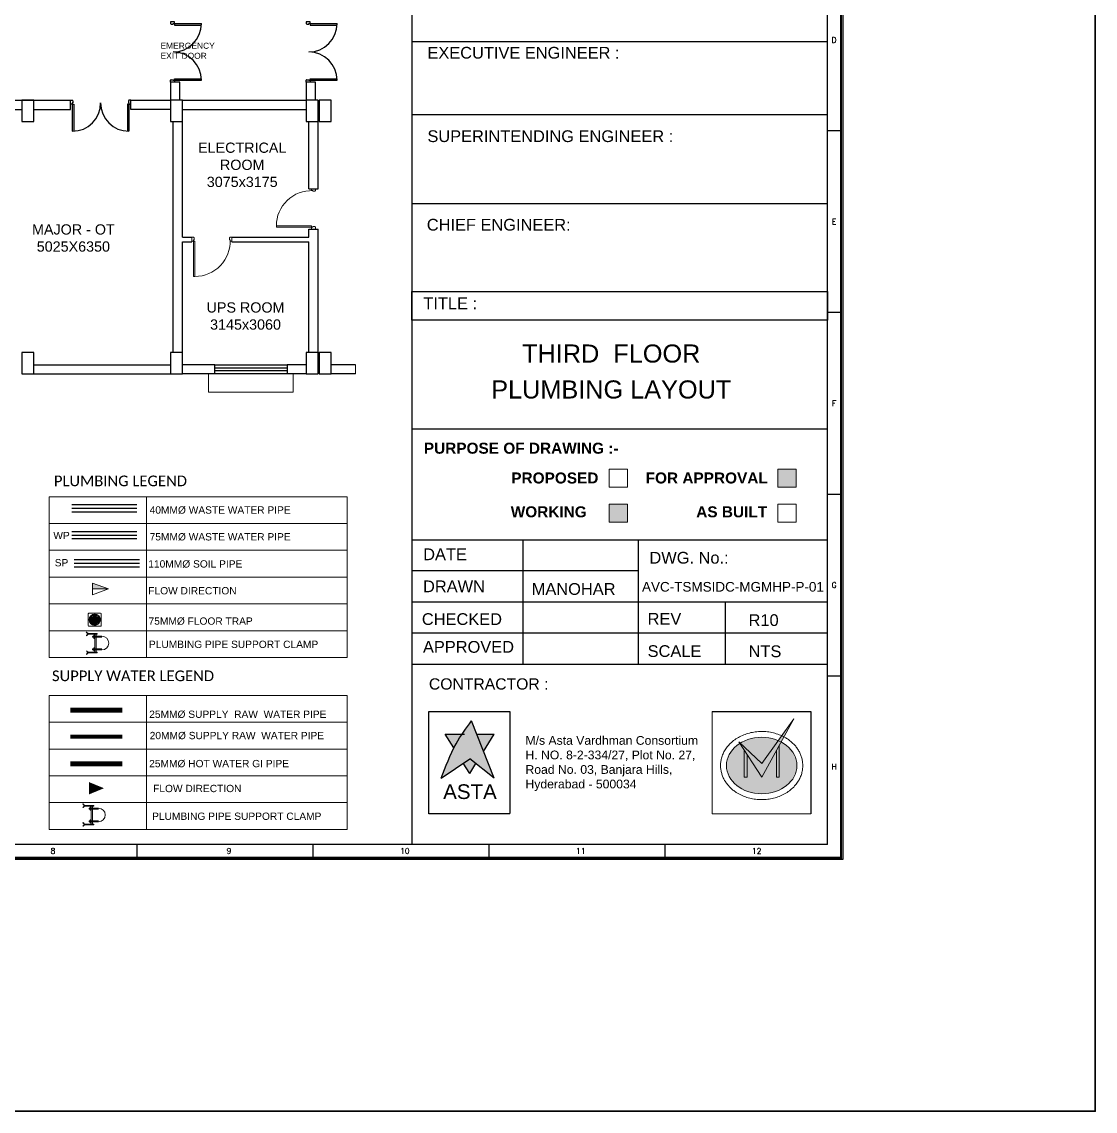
# Model space of a CAD drawing. Header units: millimetres. Extents: x 1448174 to 1599581, y -224422 to -106989.
# Drawn here: x 1572872 to 1599581, y -224422 to -197323 of the extents above; entities that cross this region are included whole.
import ezdxf
from ezdxf.enums import TextEntityAlignment as Align

# ---------------------------------------------------------------- set-up
doc = ezdxf.new("R2010")
doc.units = ezdxf.units.MM
doc.header["$LTSCALE"] = 600
doc.header["$MEASUREMENT"] = 0
doc.linetypes.add('AI9-LType1', pattern=[1.875, 1.25, -0.625])
for name, color, linetype, lineweight in [('0.0', 8, 'Continuous', 0), ('22-FTfix', 8, 'Continuous', 9), ('D.F', 251, 'Continuous', 5), ('DOOR', 144, 'Continuous', 13), ('formate text', 8, 'Continuous', 0), ('P-SP', 1, 'Continuous', 0), ('P-Text', 8, 'Continuous', 0), ('P-Wall', 1, 'Continuous', 35), ('PHE-SANITARY', 1, 'Continuous', 0), ('PHE-SP', 1, 'Continuous', 0), ('PL-CLAMP', 211, 'Continuous', 13), ('PL-SOFT  WATER SUPPLY PIPE', 162, 'Continuous', 9), ('PL-WATER PIPING', 1, 'Continuous', 9)]:
    doc.layers.add(name, color=color, linetype=linetype, lineweight=lineweight)
doc.layers.add('AREA', color=193, linetype='Continuous', plot=False)
for name, color, linetype in [('col', 5, 'Continuous'), ('phe-text', 1, 'Continuous'), ('PL- WASTE PIPE', 6, 'Continuous'), ('PL-SOIL PIPE', 1, 'Continuous'), ('TEXT', 253, 'Continuous'), ('TITLE', 7, 'Continuous'), ('wall', 1, 'Continuous'), ('walls', 250, 'Continuous'), ('Window', 4, 'Continuous')]:
    doc.layers.add(name, color=color, linetype=linetype)
doc.styles.add('ARIAL', font='arial.ttf')
doc.styles.add('FORMATE', font='arialbd.ttf')
doc.styles.add('ROMANS', font='romans.shx')
doc.styles.add('SIC_CALIBRI', font='calibri.ttf')
doc.styles.add('style3', font='arialbd.ttf')
doc.styles.add('vni1', font='arial.ttf', dxfattribs={"height": 6})

# ---------------------------------------------------------------- blocks, each defined once
blk = doc.blocks.new('A$C66962185')
at = {"layer": 'TITLE'}
for q in [(360.7, -140930.66), (2.14, -141176.03)]:
    blk.add_line((360.7, -141176.03), q, dxfattribs=at)
at = {"layer": 'TITLE', "color": 7}
for p, q in [((363, -141053.35), (360.7, -141053.35)), ((363, -141084.59), (360.7, -141084.59)), ((363, -141115.84), (360.7, -141115.84)), ((363, -141147.08), (360.7, -141147.08))]:
    blk.add_line(p, q, dxfattribs=at)
at = {"layer": 'TITLE', "color": 0}
for p, q in [((241.95, -141178.33), (241.95, -141176.03)), ((272.21, -141178.33), (272.21, -141176.03)), ((302.47, -141178.33), (302.47, -141176.03)), ((332.74, -141178.33), (332.74, -141176.03))]:
    blk.add_line(p, q, dxfattribs=at)
at = {"layer": 'TITLE', "color": 7, "const_width": 0.355}
blk.add_lwpolyline([(363, -140928.36), (363, -141178.33), (0, -141178.33), (0, -140928.36)], close=True, dxfattribs=at)
at = {"layer": 'TITLE', "color": 7, "style": 'ROMANS'}
for s, p in [('D', (361.83, -141037.7)), ('E', (361.83, -141068.94)), ('F', (361.83, -141100.19)), ('G', (361.83, -141131.44)), ('H', (361.83, -141162.68))]:
    blk.add_text(s, height=0.952, dxfattribs=at).set_placement(p, align=Align.MIDDLE)
at = {"layer": 'TITLE', "color": 0, "style": 'ROMANS'}
for s, p in [('8', (227.46, -141177.15)), ('9', (257.73, -141177.15)), ('10', (287.99, -141177.15)), ('11', (318.25, -141177.15)), ('12', (348.51, -141177.15))]:
    blk.add_text(s, height=0.952, dxfattribs=at).set_placement(p, align=Align.MIDDLE)
blk = doc.blocks.new('A$C19B8274B')
at = {"layer": 'DOOR'}
blk.add_line((-45, 925), (-80, 925), dxfattribs=at)
at = {"layer": 'DOOR', "color": 8}
for p, q in [((-80, 50), (-80, 925)), ((-45, 50), (-45, 925)), ((-45, 50), (-80, 50)), ((-955, -50), (-955, -47.5)), ((-940, -35), (-942.5, -35)), ((-60, -35), (-57.5, -35)), ((-45, -50), (-45, -47.5))]:
    blk.add_line(p, q, dxfattribs=at)
for points in [[(-940, 15), (-955, 15), (-955, 50), (-1000, 50), (-1000, -50), (-955, -50)], [(-940, -35), (-940, 15)], [(-60, 15), (-45, 15), (-45, 50), (0, 50), (0, -50), (-45, -50)], [(-60, -35), (-60, 15)]]:
    blk.add_lwpolyline(points, dxfattribs=at)
for centre, radius, start, end in [((-80, 50), 875, 90, 182.29244), ((-955, -35), 12.5, 270, 0), ((-45, -35), 12.5, 180, 270)]:
    blk.add_arc(centre, radius, start, end, dxfattribs=at)
blk = doc.blocks.new('W1800')
at = {"layer": 'wall', "color": 7}
for p, q in [((0, -58), (0, 173)), ((1800, 173), (1800, -58))]:
    blk.add_line(p, q, dxfattribs=at)
at = {"layer": 'Window'}
for p, q in [((0, 173), (1800, 173)), ((0, 98), (1800, 98)), ((1800, 18), (0, 18)), ((1800, -58), (0, -58))]:
    blk.add_line(p, q, dxfattribs=at)
blk = doc.blocks.new('clamp')
at = {"layer": 'PL-CLAMP'}
for p, q in [((105.4, 198.4), (168.6, 198.4)), ((105.4, 191.1), (168.6, 191.1)), ((156.2, 205.8), (161.2, 205.8)), ((156.2, 183.7), (161.2, 183.7)), ((163.2, 185.7), (163.2, 203.8)), ((170.6, 196.4), (170.6, 193.1)), ((105.4, 109.4), (168.6, 109.4)), ((105.4, 102), (168.6, 102)), ((156.2, 116.8), (161.2, 116.8)), ((156.2, 94.7), (161.2, 94.7)), ((163.2, 96.7), (163.2, 114.8)), ((170.6, 107.4), (170.6, 104))]:
    blk.add_line(p, q, dxfattribs=at)
for points in [[(138.4, 216.5, -0.414214), (139.4, 217.5), (203.1, 217.5), (214, 228.4), (215.4, 227), (203.9, 215.5), (215.3, 204), (213.9, 202.6), (203, 213.5), (139.4, 213.5, -0.414214), (138.4, 214.5), (138.4, 216.5)], [(138.4, 84.3, -0.414214), (139.4, 85.3), (203.1, 85.3), (214, 96.3), (215.4, 94.9), (203.9, 83.3), (215.3, 71.9), (213.9, 70.5), (203, 81.3), (139.4, 81.3, -0.414214), (138.4, 82.3), (138.4, 84.3)]]:
    blk.add_lwpolyline(points, format="xyb", dxfattribs=at)
for points in [[(146.2, 81.3), (146.2, 217.5)], [(156.2, 81.3), (156.2, 217.5)]]:
    blk.add_lwpolyline(points, dxfattribs=at)
for centre, radius, start, end in [((105.4, 150.2), 48.2, 90, 270), ((161.2, 203.8), 2, 0, 90), ((161.2, 185.7), 2, 270, 0), ((168.6, 196.4), 2, 0, 90), ((168.6, 193.1), 2, 270, 0), ((161.2, 114.8), 2, 0, 90), ((161.2, 96.7), 2, 270, 0), ((168.6, 107.4), 2, 0, 90), ((168.6, 104), 2, 270, 0)]:
    blk.add_arc(centre, radius, start, end, dxfattribs=at)
blk = doc.blocks.new('A$C525867A1')
at = {"layer": '22-FTfix', "color": 1, "lineweight": 0}
for p, q in [((-76.6, 3.5), (-40.1, 40.1)), ((42, 42.1), (-42, -42.1)), ((-3.7, 76.6), (-40.1, 40.1)), ((76.4, 3.7), (3.3, 76.6)), ((-3.5, -76.4), (-76.6, -3.4)), ((3.4, -76.4), (39.9, -39.8)), ((76.4, -3.3), (39.9, -39.8))]:
    blk.add_line(p, q, dxfattribs=at)
at = {"layer": '22-FTfix', "color": 1, "linetype": 'AI9-LType1', "lineweight": 0}
blk.add_line((42, -41.9), (-42.2, 42.1), dxfattribs=at)
at = {"layer": '22-FTfix', "color": 3, "lineweight": 0}
for p, q in [((-18.4, 18.3), (-39.5, -2.8)), ((-10.4, 10.4), (-35.8, -15.1)), ((-14.5, 14.5), (-35.7, -6.6)), ((-23.3, 23.2), (-32.4, 14)), ((-6.5, 6.5), (-31.9, -18.9)), ((-23.3, 23.2), (-14.1, 32.4)), ((-18.4, 18.3), (2.7, 39.5)), ((-14.5, 14.5), (6.6, 35.7)), ((-10.4, 10.4), (15, 35.8)), ((-6.5, 6.5), (18.9, 32)), ((-1.9, 1.2), (-1.5, 1.5)), ((-1.4, 0.7), (-1.9, 1.2)), ((-1.2, 1.9), (-1.5, 1.5)), ((-0.7, 1.4), (-1.2, 1.9)), ((1.2, 1.9), (0.7, 1.4)), ((1.9, 1.2), (1.2, 1.9)), ((1.9, 1.2), (1.4, 0.7)), ((5.2, 9.3), (24.6, 28.7)), ((6.5, -6.5), (31.9, 18.9)), ((9.2, 5.2), (28.6, 24.6)), ((10.4, -10.4), (35.8, 15.1)), ((14.5, -14.5), (35.7, 6.6)), ((18.4, -18.3), (39.5, 2.8)), ((-9.2, -5.2), (-28.6, -24.6)), ((-5.2, -9.3), (-24.6, -28.7)), ((6.5, -6.5), (-18.9, -32)), ((10.4, -10.4), (-15, -35.8)), ((14.5, -14.5), (-6.6, -35.7)), ((18.4, -18.3), (-2.7, -39.5)), ((-1.9, -1.2), (-1.4, -0.7)), ((-1.2, -1.9), (-1.9, -1.2)), ((-1.2, -1.9), (-0.7, -1.4)), ((1.2, -1.9), (0.7, -1.4)), ((1.2, -1.9), (1.5, -1.5)), ((1.9, -1.2), (1.4, -0.7)), ((1.9, -1.2), (1.5, -1.5)), ((23.3, -23.2), (14.1, -32.4)), ((23.3, -23.2), (32.4, -14))]:
    blk.add_line(p, q, dxfattribs=at)
at = {"layer": '22-FTfix', "color": 1, "lineweight": 0}
blk.add_circle((-0.1, 0.1), 49.4, dxfattribs=at)
at = {"layer": '22-FTfix', "color": 3, "lineweight": 0}
for centre, radius in [((0, 0), 45.2), ((-0.1, -0.1), 44.9), ((0, 0), 4.18), ((0, 0), 3.93)]:
    blk.add_circle(centre, radius, dxfattribs=at)
at = {"layer": '22-FTfix', "color": 1, "lineweight": 0}
for points in [[(-76.6, 3.5), (-78.5, 1.6), (-78.5, -1.5), (-76.6, -3.4)], [(3.3, 76.6), (1.4, 78.5), (-1.8, 78.5), (-3.7, 76.6)], [(76.4, -3.3), (78.3, -1.4), (78.3, 1.8), (76.4, 3.7)], [(-3.5, -76.4), (-1.6, -78.3), (1.5, -78.3), (3.4, -76.4)]]:
    blk.add_open_spline(points, degree=3, dxfattribs=at)
for points in [[(-35.3, 35.2), (-54.6, 15.8), (-54.6, -15.7), (-35.2, -35), (-15.8, -54.4), (15.7, -54.4), (35, -35)], [(-35.3, 35.2), (-15.9, 54.6), (15.5, 54.6), (35, 35.3), (54.4, 15.9), (54.4, -15.6), (35, -35)]]:
    blk.add_open_spline(points, degree=3, knots=[0, 0, 0, 0, 1, 1, 1, 2, 2, 2, 2], dxfattribs=at)
at = {"layer": '22-FTfix', "color": 3, "lineweight": 0}
for points in [[(-36.8, 17.1), (-37.4, 15.7), (-36.8, 14.1), (-35.5, 13.5), (-34.4, 13), (-33.2, 13.2), (-32.4, 14)], [(-14.1, 32.4), (-13, 33.4), (-13, 35.2), (-14.1, 36.2), (-14.9, 37), (-16.1, 37.2), (-17.2, 36.7)], [(6.6, 35.7), (7.6, 36.7), (7.6, 38.5), (6.6, 39.5), (5.5, 40.6), (3.8, 40.6), (2.7, 39.5)], [(5.2, 9.3), (4.1, 8.1), (4.1, 6.3), (5.2, 5.2), (6.3, 4.1), (8.1, 4.1), (9.2, 5.2)], [(18.9, 32), (19.9, 33), (19.9, 34.8), (18.9, 35.8), (17.8, 36.9), (16.1, 36.9), (15, 35.8)], [(28.6, 24.6), (29.7, 25.7), (29.7, 27.6), (28.6, 28.7), (27.5, 29.8), (25.7, 29.8), (24.6, 28.7)], [(35.8, 15.1), (36.8, 16.2), (36.8, 17.9), (35.8, 18.9), (34.7, 20), (33, 20), (31.9, 18.9)], [(39.5, 2.8), (40.6, 3.9), (40.5, 5.6), (39.5, 6.6), (38.4, 7.7), (36.7, 7.7), (35.7, 6.6)], [(-39.5, -2.8), (-40.6, -3.9), (-40.5, -5.6), (-39.5, -6.6), (-38.4, -7.7), (-36.7, -7.7), (-35.7, -6.6)], [(-35.8, -15.1), (-36.8, -16.2), (-36.8, -17.9), (-35.8, -18.9), (-34.7, -20), (-33, -20), (-31.9, -18.9)], [(-28.6, -24.6), (-29.7, -25.7), (-29.7, -27.6), (-28.6, -28.7), (-27.5, -29.8), (-25.7, -29.8), (-24.6, -28.7)], [(-18.9, -32), (-19.9, -33), (-19.9, -34.8), (-18.9, -35.8), (-17.8, -36.9), (-16.1, -36.9), (-15, -35.8)], [(-5.2, -9.3), (-4.1, -8.1), (-4.1, -6.3), (-5.2, -5.2), (-6.3, -4.1), (-8.1, -4.1), (-9.2, -5.2)], [(-6.6, -35.7), (-7.6, -36.7), (-7.6, -38.4), (-6.6, -39.5), (-5.5, -40.6), (-3.8, -40.6), (-2.7, -39.5)], [(14.1, -32.4), (13, -33.4), (13, -35.1), (14.1, -36.2), (14.9, -37), (16.1, -37.2), (17.2, -36.7)], [(36.8, -17.1), (37.4, -15.7), (36.8, -14.1), (35.5, -13.5), (34.4, -13), (33.2, -13.2), (32.4, -14)]]:
    blk.add_open_spline(points, degree=3, knots=[0, 0, 0, 0, 1, 1, 1, 2, 2, 2, 2], dxfattribs=at)
for points in [[(-28.7, 28.6), (-32, 25.3), (-34.8, 21.4), (-36.8, 17.1)], [(-17.2, 36.7), (-21.4, 34.7), (-25.3, 32), (-28.7, 28.6)], [(-1.4, -0.7), (-1, -0.3), (-1, 0.3), (-1.4, 0.7)], [(-0.7, 1.4), (-0.3, 1), (0.3, 1), (0.7, 1.4)], [(1.4, 0.7), (1, 0.3), (1, -0.3), (1.4, -0.7)], [(0.7, -1.4), (0.3, -1), (-0.3, -1), (-0.7, -1.4)], [(17.2, -36.7), (21.4, -34.7), (25.3, -32), (28.7, -28.6)], [(28.7, -28.6), (32, -25.3), (34.8, -21.4), (36.8, -17.1)]]:
    blk.add_open_spline(points, degree=3, dxfattribs=at)
blk = doc.blocks.new('A$C0B1B3CFA')
at = {"layer": 'PHE-SP'}
h = blk.add_hatch(color=7, dxfattribs=at)
h.dxf.hatch_style = 1
h.paths.add_polyline_path([(-0.0495, 0.0226), (-0.0495, 0), (0.0124, 0)])
at = {"layer": 'PHE-SP', "color": 7}
for points in [[(-0.0495, 0), (0.0124, 0), (-0.0495, 0.0226), (-0.0495, 0)], [(-0.0495, 0), (0.0124, 0), (-0.0495, -0.0226), (-0.0495, 0)]]:
    blk.add_lwpolyline(points, dxfattribs=at)
blk = doc.blocks.new('Z$W@#3BD47561')
at = {"layer": 'PHE-SP', "xscale": 49.00933755098914, "yscale": 49.00933755098914, "zscale": 49.00933755098914, "rotation": 270}
blk.add_blockref('A$C0B1B3CFA', (0, 0), dxfattribs=at)
blk = doc.blocks.new('Z$W@#4AA511D8')
at = {"layer": 'phe-text', "linetype": 'ByBlock', "lineweight": -2, "ltscale": 0.5, "xscale": 0.0244727334018079, "yscale": 0.0244727334018079, "zscale": 0.0244727334018079, "rotation": 270}
blk.add_blockref('Z$W@#3BD47561', (0.0148, 0), dxfattribs=at)
blk = doc.blocks.new('IVF-CONTRACTOR')
at = {"lineweight": -3, "true_color": 0x293189}
h = blk.add_hatch(color=177, dxfattribs=at)
h.dxf.hatch_style = 1
edge = h.paths.add_edge_path()
edge.add_spline(control_points=[(3037286, -1386527), (3037185, -1386667), (3036944, -1387001), (3036801, -1387388), (3036719, -1387609)], knot_values=[0, 0, 0, 0, 519.520055, 1226.818077, 1226.818077, 1226.818077, 1226.818077], degree=3, periodic=0)
edge.add_line((3036719, -1387609), (3037255, -1387240))
edge.add_line((3037255, -1387240), (3037717, -1387609))
edge.add_line((3037717, -1387609), (3037286, -1386527))
at = {"lineweight": -3, "true_color": 0xc7c8ca}
h = blk.add_hatch(color=9, dxfattribs=at)
h.dxf.hatch_style = 1
edge = h.paths.add_edge_path()
edge.add_spline(control_points=[(3036953, -1387033), (3036967, -1387008), (3037022, -1386919), (3037088, -1386836), (3037139, -1386779)], knot_values=[3356.588859, 3356.588859, 3356.588859, 3356.588859, 3831.174934, 5081.098827, 5081.098827, 5081.098827, 5081.098827], degree=3, periodic=0)
edge.add_line((3037139, -1386779), (3036793, -1386779))
edge.add_line((3036793, -1386779), (3036953, -1387033))
h.paths.add_polyline_path([(3037717, -1386779), (3037386, -1386779), (3037515, -1387102)])
h.paths.add_polyline_path([(3037370, -1387332), (3037255, -1387240), (3037134, -1387323), (3037255, -1387517)])
at = {"true_color": 0xed1f24}
h = blk.add_hatch(color=240, dxfattribs=at)
h.dxf.hatch_style = 1
edge = h.paths.add_edge_path()
edge.add_line((3042329, -1386921), (3042349, -1386951))
edge.add_ellipse((3042760, -1387369), major_axis=(-665, 0), ratio=0.800236, start_angle=-52.6357, end_angle=-51.8324, ccw=False)
edge.add_line((3042356, -1386946), (3042329, -1386921))
at = {"layer": '0.0', "true_color": 0xed1f24}
h = blk.add_hatch(color=240, dxfattribs=at)
h.dxf.hatch_style = 1
edge = h.paths.add_edge_path()
edge.add_line((3042760, -1387590), (3043125, -1386925))
edge.add_ellipse((3042760, -1387369), major_axis=(-665, 0), ratio=0.800236, start_angle=-123.3804, end_angle=-117.8517)
edge.add_line((3043070, -1386899), (3042760, -1387331))
edge.add_line((3042760, -1387331), (3042356, -1386946))
edge.add_ellipse((3042760, -1387369), major_axis=(-665, 0), ratio=0.800236, start_angle=-52.6357, end_angle=-51.8324)
edge.add_line((3042349, -1386951), (3042760, -1387590))
edge = h.paths.add_edge_path()
edge.add_spline(control_points=[(3043179, -1386828), (3043165, -1386821), (3043150, -1386814), (3043136, -1386807)], knot_values=[-2.156071, -2.156071, -2.156071, -2.156071, -2.090953, -2.090953, -2.090953, -2.090953], degree=3, periodic=0)
edge.add_line((3043136, -1386807), (3043070, -1386899))
edge.add_ellipse((3042760, -1387369), major_axis=(-665, 0), ratio=0.800236, start_angle=-123.3804, end_angle=-117.8517, ccw=False)
edge.add_line((3043125, -1386925), (3043179, -1386828))
edge = h.paths.add_edge_path()
edge.add_line((3043367, -1386486), (3043136, -1386807))
edge.add_spline(control_points=[(3043136, -1386807), (3043150, -1386814), (3043165, -1386821), (3043179, -1386828)], knot_values=[-2.156071, -2.156071, -2.156071, -2.156071, -2.090953, -2.090953, -2.090953, -2.090953], degree=3, periodic=0)
edge.add_line((3043179, -1386828), (3043367, -1386486))
at = {"layer": '0.0', "true_color": 0x139b48}
h = blk.add_hatch(color=114, dxfattribs=at)
h.dxf.hatch_style = 1
edge = h.paths.add_edge_path()
edge.add_ellipse((3042760, -1387369), major_axis=(-665, 0), ratio=0.800236, start_angle=-51.8324, end_angle=236.6196)
edge.add_line((3043125, -1386925), (3043091, -1386988))
edge.add_line((3043091, -1386988), (3043091, -1387590))
edge.add_line((3043091, -1387590), (3043036, -1387590))
edge.add_line((3043036, -1387590), (3043036, -1387088))
edge.add_line((3043036, -1387088), (3042760, -1387590))
edge.add_line((3042760, -1387590), (3042484, -1387160))
edge.add_line((3042484, -1387160), (3042484, -1387590))
edge.add_line((3042484, -1387590), (3042428, -1387590))
edge.add_line((3042428, -1387590), (3042428, -1387075))
edge.add_line((3042428, -1387075), (3042349, -1386951))
edge = h.paths.add_edge_path()
edge.add_ellipse((3042760, -1387369), major_axis=(-665, 0), ratio=0.800236, start_angle=-117.8517, end_angle=-52.6357)
edge.add_line((3042356, -1386946), (3042760, -1387331))
edge.add_line((3042760, -1387331), (3043070, -1386899))
at = {"layer": '0.0', "true_color": 0x000000}
h = blk.add_hatch(color=18, dxfattribs=at)
h.dxf.hatch_style = 1
h.paths.add_polyline_path([(3042484, -1387160), (3042428, -1387075), (3042428, -1387590), (3042484, -1387590)])
h.paths.add_polyline_path([(3043036, -1387590), (3043091, -1387590), (3043091, -1386988), (3043036, -1387088)])
at = {"color": 18, "lineweight": -3, "true_color": 0x000000}
for p, q in [((3036484, -1386350), (3038013, -1386350)), ((3036484, -1388267), (3036484, -1386350)), ((3036485, -1386350), (3038009, -1386350)), ((3036485, -1388278), (3036485, -1386350)), ((3038013, -1386350), (3038013, -1388267)), ((3041829, -1386350), (3043688, -1386350)), ((3043688, -1386350), (3043688, -1388278)), ((3038011, -1388278), (3036483, -1388278))]:
    blk.add_line(p, q, dxfattribs=at)
at = {"color": 251, "lineweight": -3, "true_color": 0x636466}
for p, q in [((3037717, -1387609), (3037286, -1386527)), ((3036793, -1386779), (3037155, -1386779)), ((3036953, -1387033), (3036793, -1386779)), ((3037386, -1386779), (3037717, -1386779)), ((3037515, -1387102), (3037717, -1386779)), ((3036719, -1387609), (3037255, -1387240)), ((3037255, -1387517), (3037134, -1387323)), ((3037717, -1387609), (3037255, -1387240)), ((3037255, -1387517), (3037370, -1387332))]:
    blk.add_line(p, q, dxfattribs=at)
blk.add_spline([(3036719, -1387609), (3036998, -1386959), (3037286, -1386527)], degree=3, dxfattribs=at)
at = {"layer": '0.0', "color": 18, "true_color": 0x000000}
for p, q in [((3036485, -1386350), (3038009, -1386350)), ((3036485, -1388278), (3036485, -1386350)), ((3036485, -1388278), (3036485, -1386350)), ((3036485, -1386350), (3038009, -1386350)), ((3038013, -1386350), (3038013, -1388278)), ((3041829, -1386350), (3043688, -1386350)), ((3041829, -1388278), (3041829, -1386350)), ((3043688, -1386350), (3043688, -1388278)), ((3042760, -1387590), (3043367, -1386486)), ((3042760, -1387331), (3043367, -1386486)), ((3042760, -1387590), (3042329, -1386921)), ((3042329, -1386921), (3042760, -1387331)), ((3043091, -1387590), (3043091, -1386988)), ((3042428, -1387075), (3042428, -1387590)), ((3042484, -1387590), (3042484, -1387160)), ((3043036, -1387088), (3043036, -1387590)), ((3042428, -1387590), (3042484, -1387590)), ((3043036, -1387590), (3043091, -1387590)), ((3038009, -1388278), (3036485, -1388278)), ((3043688, -1388278), (3041829, -1388278))]:
    blk.add_line(p, q, dxfattribs=at)
blk.add_ellipse((3042760, -1387369), major_axis=(-665, 0), ratio=0.800236, start_param=-3.141592653589793, end_param=3.141592653589793, dxfattribs=at)
blk.add_open_spline([(3043535, -1387369), (3043535, -1387353), (3043534, -1387336), (3043530, -1387296), (3043527, -1387272), (3043516, -1387226), (3043509, -1387202), (3043492, -1387157), (3043483, -1387135), (3043460, -1387092), (3043448, -1387071), (3043420, -1387031), (3043405, -1387011), (3043372, -1386974), (3043355, -1386956), (3043318, -1386922), (3043298, -1386906), (3043258, -1386875), (3043236, -1386861), (3043183, -1386829), (3043150, -1386812), (3043081, -1386783), (3043045, -1386771), (3042972, -1386750), (3042935, -1386742), (3042860, -1386731), (3042821, -1386728), (3042745, -1386726), (3042706, -1386727), (3042630, -1386735), (3042593, -1386741), (3042518, -1386757), (3042482, -1386768), (3042412, -1386794), (3042377, -1386809), (3042312, -1386843), (3042280, -1386862), (3042221, -1386905), (3042194, -1386928), (3042147, -1386974), (3042127, -1386996), (3042091, -1387042), (3042074, -1387067), (3042045, -1387117), (3042033, -1387143), (3042012, -1387197), (3042003, -1387225), (3041992, -1387276), (3041988, -1387299), (3041984, -1387347), (3041984, -1387371), (3041986, -1387418), (3041989, -1387442), (3041997, -1387489), (3042003, -1387512), (3042018, -1387557), (3042026, -1387580), (3042047, -1387623), (3042058, -1387645), (3042084, -1387686), (3042098, -1387706), (3042129, -1387744), (3042145, -1387762), (3042180, -1387798), (3042199, -1387814), (3042238, -1387846), (3042259, -1387861), (3042311, -1387894), (3042343, -1387912), (3042409, -1387944), (3042444, -1387957), (3042515, -1387980), (3042552, -1387989), (3042626, -1388003), (3042664, -1388007), (3042740, -1388012), (3042778, -1388012), (3042854, -1388008), (3042892, -1388003), (3042966, -1387989), (3043003, -1387980), (3043074, -1387958), (3043109, -1387944), (3043175, -1387913), (3043208, -1387895), (3043268, -1387856), (3043297, -1387834), (3043351, -1387787), (3043376, -1387761), (3043416, -1387713), (3043432, -1387690), (3043462, -1387643), (3043475, -1387619), (3043497, -1387569), (3043507, -1387543), (3043522, -1387491), (3043527, -1387464), (3043533, -1387415), (3043535, -1387392), (3043535, -1387369)], degree=3, knots=[-3.141593, -3.141593, -3.141593, -3.141593, -3.06788, -3.06788, -2.960953, -2.960953, -2.854026, -2.854026, -2.747099, -2.747099, -2.640172, -2.640172, -2.533245, -2.533245, -2.426319, -2.426319, -2.319392, -2.319392, -2.212465, -2.212465, -2.059875, -2.059875, -1.907286, -1.907286, -1.754697, -1.754697, -1.602107, -1.602107, -1.449518, -1.449518, -1.296928, -1.296928, -1.144339, -1.144339, -0.99175, -0.99175, -0.83916, -0.83916, -0.686571, -0.686571, -0.558641, -0.558641, -0.43071, -0.43071, -0.30278, -0.30278, -0.17485, -0.17485, -0.068516, -0.068516, 0.037819, 0.037819, 0.144154, 0.144154, 0.250488, 0.250488, 0.356823, 0.356823, 0.463157, 0.463157, 0.569492, 0.569492, 0.675826, 0.675826, 0.782161, 0.782161, 0.888495, 0.888495, 1.039928, 1.039928, 1.191361, 1.191361, 1.342794, 1.342794, 1.494227, 1.494227, 1.64566, 1.64566, 1.797093, 1.797093, 1.948526, 1.948526, 2.099959, 2.099959, 2.251392, 2.251392, 2.402825, 2.402825, 2.554258, 2.554258, 2.675591, 2.675591, 2.796924, 2.796924, 2.918258, 2.918258, 3.039591, 3.039591, 3.141593, 3.141593, 3.141593, 3.141593], dxfattribs=at)
at = {"lineweight": -3, "attachment_point": 1, "style": 'ARIAL'}
for s, width, gutter_width, insert, char_height in [('{\\C256;CONTRACTOR :}', 3919.85, 1060, (3036485, -1385725), 212.06), ('{\\C256;M/s Asta Vardhman Consortium\\PH. NO. 8-2-334/27, Plot No. 27, Road No. 03, Banjara Hills, Hyderabad - 500034}', 3696.75, 822, (3038306, -1386813), 164.38)]:
    blk.add_mtext_dynamic_manual_height_columns(s, width=width, gutter_width=gutter_width, heights=[0], dxfattribs=dict(at, insert=insert, char_height=char_height))
at = {"color": 18, "lineweight": 100, "true_color": 0x000000, "insert": (3036754, -1387723), "char_height": 276.9, "attachment_point": 1, "style": 'ARIAL'}
blk.add_mtext_dynamic_manual_height_columns('ASTA', width=997.56, gutter_width=254, heights=[0], dxfattribs=at)

msp = doc.modelspace()

# ---------------------------------------------------------------- hatches: boundary and pattern name
at = {"layer": 'walls', "lineweight": -3}
h = msp.add_hatch(color=1, dxfattribs=at)
h.dxf.hatch_style = 1
h.paths.add_polyline_path([(1591682.5792, -208902.9122), (1592142.6792, -208902.9122), (1592142.6792, -208451.8435), (1591682.5792, -208451.8435)])
h.paths.add_polyline_path([(1587483.5013, -209772.8828), (1587943.6013, -209772.8828), (1587943.6013, -209321.814), (1587483.5013, -209321.814)])

# ---------------------------------------------------------------- linework, layer by layer
at = {"color": 240, "lineweight": 25, "true_color": 0xed1f24}
for p, q in [((1576672.2181, -197323.4905), (1576572.2181, -197323.4905)), ((1576572.2181, -197323.4905), (1576572.2181, -197368.4905)), ((1576572.2181, -197368.4905), (1576574.7181, -197368.4905)), ((1576587.2181, -197383.4905), (1576587.2181, -197380.9905)), ((1576587.2181, -197383.4905), (1576637.2181, -197383.4905)), ((1576637.2181, -197383.4905), (1576637.2181, -197368.4905)), ((1576637.2181, -197368.4905), (1576672.2181, -197368.4905)), ((1576672.2181, -197368.4905), (1576672.2181, -197323.4905)), ((1576672.2181, -197368.4905), (1577342.2181, -197368.4905)), ((1576672.2181, -197368.4905), (1576672.2181, -197403.4905)), ((1576672.2181, -197403.4905), (1577342.2181, -197403.4905)), ((1576572.2181, -198823.4905), (1576572.2181, -198778.4905)), ((1576572.2181, -198778.4905), (1576574.7181, -198778.4905)), ((1576672.2181, -198823.4905), (1576572.2181, -198823.4905)), ((1576672.2181, -198823.4905), (1576572.2181, -198823.4905)), ((1576587.2181, -198763.4905), (1576587.2181, -198765.9905)), ((1576587.2181, -198763.4905), (1576637.2181, -198763.4905)), ((1576637.2181, -198763.4905), (1576637.2181, -198778.4905)), ((1576637.2181, -198778.4905), (1576672.2181, -198778.4905)), ((1576672.2181, -198743.4905), (1577342.2181, -198743.4905)), ((1576672.2181, -198778.4905), (1576672.2181, -198743.4905)), ((1576672.2181, -198778.4905), (1577342.2181, -198778.4905)), ((1576672.2181, -198778.4905), (1576672.2181, -198823.4905))]:
    msp.add_line(p, q, dxfattribs=at)
at = {"color": 8, "lineweight": 25}
for p, q in [((1580047.2181, -197323.4905), (1579947.2181, -197323.4905)), ((1579947.2181, -197323.4905), (1579947.2181, -197368.4905)), ((1579947.2181, -197368.4905), (1579949.7181, -197368.4905)), ((1579962.2181, -197383.4905), (1579962.2181, -197380.9905)), ((1579962.2181, -197383.4905), (1580012.2181, -197383.4905)), ((1580012.2181, -197383.4905), (1580012.2181, -197368.4905)), ((1580012.2181, -197368.4905), (1580047.2181, -197368.4905)), ((1580047.2181, -197368.4905), (1580047.2181, -197323.4905)), ((1580047.2181, -197368.4905), (1580717.2181, -197368.4905)), ((1580047.2181, -197368.4905), (1580047.2181, -197403.4905)), ((1580047.2181, -197403.4905), (1580717.2181, -197403.4905)), ((1579947.2181, -198823.4905), (1579947.2181, -198778.4905)), ((1579947.2181, -198778.4905), (1579949.7181, -198778.4905)), ((1580047.2181, -198823.4905), (1579947.2181, -198823.4905)), ((1580047.2181, -198823.4905), (1579947.2181, -198823.4905)), ((1579962.2181, -198763.4905), (1579962.2181, -198765.9905)), ((1579962.2181, -198763.4905), (1580012.2181, -198763.4905)), ((1580012.2181, -198763.4905), (1580012.2181, -198778.4905)), ((1580012.2181, -198778.4905), (1580047.2181, -198778.4905)), ((1580047.2181, -198743.4905), (1580717.2181, -198743.4905)), ((1580047.2181, -198778.4905), (1580047.2181, -198743.4905)), ((1580047.2181, -198778.4905), (1580717.2181, -198778.4905)), ((1580047.2181, -198778.4905), (1580047.2181, -198823.4905)), ((1574084.5671, -199375.4467), (1574084.5671, -199275.4467)), ((1574084.5671, -199375.4467), (1574084.5671, -199275.4467)), ((1574084.5671, -199275.4467), (1574129.5671, -199275.4467)), ((1574129.5671, -199375.4467), (1574084.5671, -199375.4467)), ((1574129.5671, -199275.4467), (1574129.5671, -199277.9467)), ((1574144.5671, -199340.4467), (1574129.5671, -199340.4467)), ((1574129.5671, -199340.4467), (1574129.5671, -199375.4467)), ((1574129.5671, -199375.4467), (1574129.5671, -200045.4467)), ((1574129.5671, -199375.4467), (1574164.5671, -199375.4467)), ((1574144.5671, -199290.4467), (1574142.0671, -199290.4467)), ((1574144.5671, -199290.4467), (1574144.5671, -199340.4467)), ((1574164.5671, -199375.4467), (1574164.5671, -200045.4467)), ((1575504.5671, -199375.4467), (1575504.5671, -200045.4467)), ((1575539.5671, -199375.4467), (1575504.5671, -199375.4467)), ((1575524.5671, -199290.4467), (1575527.0671, -199290.4467)), ((1575524.5671, -199290.4467), (1575524.5671, -199340.4467)), ((1575524.5671, -199340.4467), (1575539.5671, -199340.4467)), ((1575584.5671, -199275.4467), (1575539.5671, -199275.4467)), ((1575539.5671, -199275.4467), (1575539.5671, -199277.9467)), ((1575539.5671, -199340.4467), (1575539.5671, -199375.4467)), ((1575539.5671, -199375.4467), (1575584.5671, -199375.4467)), ((1575539.5671, -199375.4467), (1575539.5671, -200045.4467)), ((1575584.5671, -199375.4467), (1575584.5671, -199275.4467))]:
    msp.add_line(p, q, dxfattribs=at)
at = {"ltscale": 2}
for p, q in [((1592895.8779, -197819.5691), (1582580.1513, -197819.5691)), ((1582580.1513, -199626.4186), (1592922.1039, -199626.4186)), ((1582580.1513, -201839.4039), (1592922.1039, -201839.4039)), ((1582580.1513, -210208.9241), (1592922.1039, -210208.9241)), ((1582580.1513, -213303.2615), (1592922.1039, -213303.2615))]:
    msp.add_line(p, q, dxfattribs=at)
at = {"color": 8}
for p, q in [((1580017.2181, -201477.8395), (1580247.2181, -201477.8395)), ((1580017.2181, -202477.8395), (1580247.2181, -202477.8395))]:
    msp.add_line(p, q, dxfattribs=at)
for p, q in [((1585343.6758, -213303.2615), (1585343.6758, -210203.7649)), ((1588207.7559, -210203.7649), (1588207.7559, -213303.2615)), ((1588207.7559, -210978.8109), (1582580.1513, -210978.8109)), ((1582580.1513, -211753.8569), (1592922.1039, -211753.8569)), ((1590386.0127, -213303.2615), (1590386.0127, -211753.8569)), ((1592922.1039, -212528.5592), (1582580.1513, -212528.5592))]:
    msp.add_line(p, q)
at = {"color": 240, "true_color": 0xed1f24}
for centre, radius, start, end in [((1576587.2181, -197368.4905), 12.5, 180, 270), ((1576637.2181, -197368.4905), 705, 270, 0), ((1576637.2181, -198778.4905), 705, 0, 90), ((1576587.2181, -198778.4905), 12.5, 90, 180)]:
    msp.add_arc(centre, radius, start, end, dxfattribs=at)
at = {"color": 8}
for centre, radius, start, end in [((1579962.2181, -197368.4905), 12.5, 180, 270), ((1580012.2181, -197368.4905), 705, 270, 0), ((1580012.2181, -198778.4905), 705, 0, 90), ((1579962.2181, -198778.4905), 12.5, 90, 180), ((1574129.5671, -199290.4467), 12.5, 0, 90), ((1574129.5671, -199340.4467), 705, 270, 0), ((1575539.5671, -199340.4467), 705, 180, 270), ((1575539.5671, -199290.4467), 12.5, 90, 180)]:
    msp.add_arc(centre, radius, start, end, dxfattribs=at)
at = {"layer": '0.0', "color": 7, "lineweight": 15, "elevation": -173.1206}
for points in [[(1587483.5013, -208451.8435), (1587943.6013, -208451.8435), (1587943.6013, -208902.9122), (1587483.5013, -208902.9122)], [(1591682.5792, -208451.8435), (1592142.6792, -208451.8435), (1592142.6792, -208902.9122), (1591682.5792, -208902.9122)], [(1587483.5013, -209321.814), (1587943.6013, -209321.814), (1587943.6013, -209772.8828), (1587483.5013, -209772.8828)], [(1591682.5792, -209321.814), (1592142.6792, -209321.814), (1592142.6792, -209772.8828), (1591682.5792, -209772.8828)]]:
    msp.add_lwpolyline(points, close=True, dxfattribs=at)
at = {"layer": 'AREA'}
for points in [[(1540702.4406, -181916.04), (1593299.1446, -181916.04), (1593299.1446, -218162.5549), (1540702.4406, -218162.5549)], [(1540747.4406, -181961.04), (1593254.1446, -181961.04), (1593254.1446, -218117.5549), (1540747.4406, -218117.5549)]]:
    msp.add_lwpolyline(points, close=True, dxfattribs=at)
at = {"layer": 'col'}
for points in [[(1572872.2181, -199802.8395), (1573172.2181, -199802.8395), (1573172.2181, -199272.8395), (1572872.2181, -199272.8395)], [(1576572.2181, -199802.8395), (1576872.2181, -199802.8395), (1576872.2181, -199272.8395), (1576572.2181, -199272.8395)], [(1579947.2181, -199802.8395), (1580247.2181, -199802.8395), (1580247.2181, -199272.8395), (1579947.2181, -199272.8395)], [(1580272.2181, -199802.8395), (1580572.2181, -199802.8395), (1580572.2181, -199272.8395), (1580272.2181, -199272.8395)], [(1572872.2181, -206082.8395), (1573172.2181, -206082.8395), (1573172.2181, -205552.8395), (1572872.2181, -205552.8395)], [(1576572.2181, -206082.8395), (1576872.2181, -206082.8395), (1576872.2181, -205552.8395), (1576572.2181, -205552.8395)], [(1579947.2181, -206082.8395), (1580247.2181, -206082.8395), (1580247.2181, -205552.8395), (1579947.2181, -205552.8395)], [(1580272.2181, -206082.8395), (1580572.2181, -206082.8395), (1580572.2181, -205552.8395), (1580272.2181, -205552.8395)]]:
    msp.add_lwpolyline(points, close=True, dxfattribs=at)
at = {"layer": 'D.F'}
for p, q in [((1577102.2181, -202677.8395), (1577102.2181, -202792.8395)), ((1578102.2181, -202792.8395), (1578102.2181, -202677.8395)), ((1579472.2181, -205852.8395), (1579472.2181, -206082.8395)), ((1581172.2181, -206082.8395), (1581172.2181, -205852.8395)), ((1577672.2181, -206002.8395), (1577672.2181, -206082.8395))]:
    msp.add_line(p, q, dxfattribs=at)
msp.add_lwpolyline([(1579622.2181, -206082.8395), (1579622.2181, -206532.8395), (1577522.2181, -206532.8395), (1577522.2181, -206082.8395)], dxfattribs=at)
at = {"layer": 'P-SP', "color": 251, "linetype": 'ByBlock', "lineweight": -3, "ltscale": 25}
for points in [[(1574115.306, -209422.9392), (1575739.0197, -209422.9392)], [(1574115.306, -210089.6175), (1575739.0197, -210089.6175)], [(1574177.1082, -210787.3704), (1575800.8219, -210787.3704)]]:
    msp.add_lwpolyline(points, dxfattribs=at)
at = {"layer": 'P-Text', "color": 7, "linetype": 'ByBlock', "lineweight": 0}
for p, q in [((1573556.3313, -209135.6772), (1580971.0982, -209135.6772)), ((1573556.3313, -209135.747), (1580971.0982, -209135.747)), ((1573556.5598, -213135.8167), (1573556.3694, -209135.6772)), ((1575975.3351, -209135.6772), (1575975.3351, -213135.8167)), ((1580971.0982, -209135.747), (1580971.0982, -213135.8865)), ((1573556.3313, -209802.3555), (1580971.0982, -209802.3555)), ((1573556.3313, -209802.4253), (1580971.0982, -209802.4253)), ((1573556.3313, -210469.0338), (1580971.0982, -210469.0338)), ((1573556.3313, -210469.0338), (1580971.0982, -210469.0338)), ((1573556.3313, -210469.1036), (1580971.0982, -210469.1036)), ((1573556.3313, -210469.1036), (1580971.0982, -210469.1036)), ((1573556.3313, -211135.7121), (1580971.0982, -211135.7121)), ((1573556.3313, -211135.7818), (1580971.0982, -211135.7818)), ((1573556.3313, -211802.3904), (1580971.0982, -211802.3904)), ((1573556.3313, -211802.4601), (1580971.0982, -211802.4601)), ((1573556.3313, -212469.0687), (1580971.0982, -212469.0687)), ((1573556.3313, -212469.1384), (1580971.0982, -212469.1384)), ((1573556.3313, -213135.8167), (1580971.0982, -213135.8167)), ((1573555.798, -217412.6538), (1573556.8645, -214079.2624)), ((1573556.8645, -214079.2624), (1580971.6315, -214079.2624)), ((1573556.8645, -217412.6538), (1573556.8645, -214079.3321)), ((1573556.8645, -214079.3321), (1580971.6315, -214079.3321)), ((1575975.8684, -214079.3321), (1575973.8005, -217412.6538)), ((1575975.8684, -214079.2624), (1575974.1189, -217412.6538)), ((1580971.6315, -214079.2624), (1580970.7427, -217412.6538)), ((1573556.8645, -214745.9407), (1580971.6315, -214745.9407)), ((1573556.8645, -214746.0104), (1580971.6315, -214746.0104)), ((1573556.8645, -215412.6189), (1580971.6315, -215412.6189)), ((1573556.8645, -215412.6887), (1580971.6315, -215412.6887)), ((1573557.3978, -216079.2972), (1580972.1648, -216079.2972)), ((1573556.8645, -216745.9755), (1580971.6315, -216745.9755)), ((1573556.3313, -217412.6538), (1580971.0982, -217412.6538))]:
    msp.add_line(p, q, dxfattribs=at)
at = {"layer": 'P-Wall', "color": 30, "true_color": 0xf8991e}
msp.add_lwpolyline([(1533144.1304, -174998.858), (1599581.4495, -174998.858), (1599581.4495, -224422.1168), (1533144.1304, -224422.1168)], close=True, dxfattribs=at)
at = {"layer": 'PL- WASTE PIPE', "color": 84, "linetype": 'ByBlock', "ltscale": 5}
for points in [[(1574115.306, -209333.2418), (1575739.0197, -209333.2418)], [(1574115.306, -209512.6365), (1575739.0197, -209512.6365)]]:
    msp.add_lwpolyline(points, dxfattribs=at)
at = {"layer": 'PL- WASTE PIPE', "linetype": 'ByBlock', "ltscale": 5}
for points in [[(1574115.306, -209999.9201), (1575739.0197, -209999.9201)], [(1574115.306, -210179.3148), (1575739.0197, -210179.3148)]]:
    msp.add_lwpolyline(points, dxfattribs=at)
at = {"layer": 'PL-SOFT  WATER SUPPLY PIPE', "color": 3, "const_width": 123.5877}
msp.add_lwpolyline([(1574080.2657, -214446.8985), (1575374.9005, -214446.8985)], dxfattribs=at)
at = {"layer": 'PL-SOFT  WATER SUPPLY PIPE', "color": 5, "const_width": 98.8702}
msp.add_lwpolyline([(1574080.2657, -215105.9853), (1575374.9005, -215105.9853)], dxfattribs=at)
at = {"layer": 'PL-SOFT  WATER SUPPLY PIPE', "color": 11, "true_color": 0xf75178, "const_width": 123.5877}
msp.add_lwpolyline([(1574079.4386, -215780.2551), (1575374.0734, -215780.2551)], dxfattribs=at)
at = {"layer": 'PL-SOIL PIPE', "color": 1, "linetype": 'Continuous'}
for points in [[(1574177.1082, -210697.6731), (1575800.8219, -210697.6731)], [(1574177.1082, -210877.0678), (1575800.8219, -210877.0678)]]:
    msp.add_lwpolyline(points, dxfattribs=at)
at = {"layer": 'PL-WATER PIPING', "color": 61, "true_color": 0xd8e58c}
msp.add_lwpolyline([(1574544.9524, -216388.2979, 305.9024, 0, 0), (1574917.2325, -216388.2979, 0, 0, 0)], format="xyseb", dxfattribs=at)
at = {"layer": 'TITLE'}
msp.add_line((1582580.1513, -182293.0807), (1582580.1513, -217785.5142), dxfattribs=at)
msp.add_lwpolyline([(1582580.1513, -204032.875), (1592918.3413, -204032.875), (1592918.3413, -204742.3586), (1582580.1513, -204742.3586)], close=True, dxfattribs=at)
at = {"layer": 'walls'}
for p, q in [((1576802.2181, -198823.4905), (1576572.2181, -198823.4905)), ((1576572.2181, -198823.4905), (1576572.2181, -199272.8395)), ((1576802.2181, -199272.8395), (1576802.2181, -198823.4905)), ((1580177.2181, -198823.4905), (1579947.2181, -198823.4905)), ((1579947.2181, -198823.4905), (1579947.2181, -199272.8395)), ((1580177.2181, -199272.8395), (1580177.2181, -198823.4905)), ((1571502.2181, -199272.8395), (1574084.5671, -199275.4467)), ((1574084.5671, -199505.4467), (1574084.5671, -199275.4467)), ((1575585.2181, -199502.8395), (1575585.2181, -199272.8395)), ((1575585.2181, -199272.8395), (1576572.2181, -199272.8395)), ((1576872.2181, -199272.8395), (1579947.2181, -199272.8395)), ((1571502.2181, -199502.8395), (1572872.2181, -199502.8395)), ((1573172.2181, -199502.8395), (1574084.5671, -199505.4467)), ((1576572.2181, -199502.8395), (1575585.2181, -199502.8395)), ((1576872.2181, -199502.8395), (1579947.2181, -199502.8395)), ((1576642.2181, -205552.8395), (1576642.2181, -199802.8395)), ((1576872.2181, -202677.8395), (1576872.2181, -199802.8395)), ((1580017.2181, -201477.8395), (1580017.2181, -199802.8395)), ((1580247.2181, -201477.8395), (1580247.2181, -199802.8395)), ((1576872.2181, -202677.8395), (1577102.2181, -202677.8395)), ((1578102.2181, -202677.8395), (1580017.2181, -202677.8395)), ((1580017.2181, -202677.8395), (1580017.2181, -202477.8395)), ((1580247.2181, -205552.8395), (1580247.2181, -202477.8395)), ((1576872.2181, -202792.8395), (1577102.2181, -202792.8395)), ((1576872.2181, -205552.8395), (1576872.2181, -202792.8395)), ((1578102.2181, -202792.8395), (1580017.2181, -202792.8395)), ((1580017.2181, -205552.8395), (1580017.2181, -202792.8395)), ((1580247.2181, -205552.8395), (1580272.2181, -205552.8395)), ((1573172.2181, -205852.8395), (1576572.2181, -205852.8395)), ((1577672.2181, -205852.8395), (1576872.2181, -205852.8395)), ((1579947.2181, -205852.8395), (1579472.2181, -205852.8395)), ((1581172.2181, -205852.8395), (1580572.2181, -205852.8395)), ((1573172.2181, -206082.8395), (1576572.2181, -206082.8395)), ((1577672.2181, -206082.8395), (1576872.2181, -206082.8395)), ((1579947.2181, -206082.8395), (1579472.2181, -206082.8395)), ((1581172.2181, -206082.8395), (1580572.2181, -206082.8395))]:
    msp.add_line(p, q, dxfattribs=at)
at = {"layer": 'walls', "lineweight": -3}
for p, q in [((1582580.1513, -207446.4241), (1592922.1039, -207446.4241)), ((1582580.1513, -210208.9241), (1592922.1039, -210208.9241))]:
    msp.add_line(p, q, dxfattribs=at)

# ---------------------------------------------------------------- block references
at = {"color": 240, "true_color": 0xed1f24, "xscale": 1.319594915845521, "yscale": 1.319594915845521, "zscale": 1.319594915845521}
msp.add_blockref('IVF-CONTRACTOR', (-2423927.7385, 1614941.2886), dxfattribs=at)
at = {"layer": 'D.F', "xscale": -1, "rotation": 90}
msp.add_blockref('A$C19B8274B', (1580132.2181, -202477.8395), dxfattribs=at)
at = {"layer": 'D.F', "rotation": 180}
msp.add_blockref('A$C19B8274B', (1577102.2181, -202731.3663), dxfattribs=at)
at = {"layer": 'D.F'}
msp.add_blockref('W1800', (1577672.2181, -206025.3395), dxfattribs=at)
at = {"layer": 'PHE-SANITARY', "color": 2, "linetype": 'ByBlock', "xscale": 5366.688886596326, "yscale": 5366.688886596326, "zscale": 5366.688886596326, "rotation": 180.0649977245837}
msp.add_blockref('Z$W@#4AA511D8', (1575029.7067, -211428.8672), dxfattribs=at)
at = {"layer": 'PL- WASTE PIPE', "linetype": 'ByBlock', "ltscale": 5, "xscale": -2.854727886123727, "yscale": 2.85472788610869, "zscale": 2.85472788430384, "rotation": 225.0593839875239}
msp.add_blockref('A$C525867A1', (1574687.1251, -212196.3031), dxfattribs=at)
at = {"layer": 'PL-CLAMP', "linetype": 'ByBlock', "xscale": -3.516931640189411, "yscale": 3.516931640189408, "zscale": 3.516931638375855, "rotation": 0.0249969071713707}
for p in [(1575236.0992, -213305.4355), (1575149.7682, -217581.4539)]:
    msp.add_blockref('clamp', p, dxfattribs=at)
at = {"layer": 'TITLE', "xscale": 144.6465675549349, "yscale": 144.6465665108379, "zscale": 144.6465669265092}
msp.add_blockref('A$C66962185', (1540747.4406, 20202843.0172), dxfattribs=at)

# ---------------------------------------------------------------- texts
at = {"layer": 'formate text', "color": 7, "lineweight": 15, "ltscale": 100, "style": 'style3'}
msp.add_text('PURPOSE OF DRAWING :-', height=273.914679, dxfattribs=at).set_placement((1582875.6792, -208067.1302, -173.1206))
at = {"layer": 'formate text', "color": 7, "lineweight": 15, "style": 'FORMATE'}
for s, height, p in [('PROPOSED ', 273.91468, (1587326.7771, -208807.8099, -173.1206)), ('FOR APPROVAL', 273.914679, (1591434.6611, -208807.8099, -173.1206)), ('WORKING', 273.91468, (1586929.5417, -209649.4671, -173.1206)), ('AS BUILT', 273.91468, (1591417.8783, -209649.4671, -173.1206))]:
    msp.add_text(s, height=height, dxfattribs=at).set_placement(p, align=Align.RIGHT)
at = {"layer": 'P-Text', "color": 1, "linetype": 'ByBlock', "lineweight": -3, "style": 'SIC_CALIBRI'}
for s, p in [('PLUMBING LEGEND', (1573671.3855, -208875.7502)), ('SUPPLY WATER LEGEND', (1573623.4279, -213724.4409))]:
    msp.add_text(s, height=264.854438, dxfattribs=at).set_placement(p)
at = {"layer": 'P-Text', "color": 7, "linetype": 'ByBlock', "lineweight": -3, "style": 'vni1'}
for s, p in [('40MM%%C WASTE WATER PIPE', (1576053.8047, -209557.8159)), ('WP', (1573657.3653, -210192.2507)), ('75MM%%C WASTE WATER PIPE', (1576053.8047, -210224.4942)), ('SP', (1573691.4834, -210869.3962)), ('110MM%%C SOIL PIPE', (1576020.4468, -210899.2662)), ('FLOW DIRECTION', (1576020.4468, -211565.9445)), ('75MM%%c FLOOR TRAP', (1576026.415, -212320.7945)), ('PLUMBING PIPE SUPPORT CLAMP', (1576035.9875, -212899.3011)), ('25MM%%C SUPPLY  RAW  WATER PIPE', (1576042.7988, -214638.1831)), ('20MM%%C SUPPLY RAW  WATER PIPE', (1576054.3379, -215168.0096)), ('25MM%%C HOT WATER GI PIPE', (1576041.9716, -215865.4958)), ('FLOW DIRECTION', (1576140.5558, -216484.9974)), ('PLUMBING PIPE SUPPORT CLAMP', (1576114.8582, -217175.3195))]:
    msp.add_text(s, height=181.53343, dxfattribs=at).set_placement(p)
at = {"layer": 'TEXT', "insert": (1576323.6211, -197844.4003), "char_height": 150, "attachment_point": 1, "style": 'ARIAL'}
msp.add_mtext_dynamic_manual_height_columns('EMERGENCY EXIT DOOR', width=1363.557096, gutter_width=1375, heights=[596.7809], dxfattribs=at)
at = {"layer": 'TEXT', "char_height": 255, "style": 'ARIAL'}
for s, insert, width, attachment_point in [('ELECTRICAL ROOM\\P3075x3175', (1578357.3549, -200327.7436), 2572.786494, 2), ('MAJOR - OT\\P5025X6350', (1574155.9695, -202702.4241), 2454.157572, 5), ('UPS ROOM\\P3145x3060', (1578439.4695, -204300.9241), 2572.786494, 2)]:
    msp.add_mtext(s, dxfattribs=dict(at, insert=insert, width=width, attachment_point=attachment_point))
at = {"layer": 'TITLE', "color": 7, "style": 'ARIAL'}
for s, p in [('TITLE :', (1582864.2102, -204471.9838)), ('DWG. No.:', (1588489.3467, -210800.8261)), ('MANOHAR', (1585561.1679, -211577.803)), ('REV', (1588444.3037, -212318.7332)), ('R10', (1590956.9518, -212352.849)), ('SCALE', (1588444.3037, -213122.8458)), ('NTS', (1590956.9518, -213127.5513))]:
    msp.add_text(s, height=291.90184, dxfattribs=at).set_placement(p)
at = {"layer": 'TITLE', "lineweight": 0, "style": 'ARIAL'}
for s, p in [('THIRD  FLOOR', (1587539.2389, -205800.1115, -1163.0835)), ('PLUMBING LAYOUT', (1587539.2389, -206693.7501, -1163.0835))]:
    msp.add_text(s, height=450, dxfattribs=at).set_placement(p, align=Align.CENTER)
at = {"layer": 'TITLE', "color": 7, "style": 'ARIAL'}
for s, p in [('DATE', (1583403.4891, -210569.1764)), ('DRAWN ', (1583682.7045, -211366.2484)), ('CHECKED', (1583824.0381, -212181.0754)), ('APPROVED', (1583987.2594, -212871.8208))]:
    msp.add_text(s, height=291.90184, dxfattribs=at).set_placement(p, align=Align.MIDDLE_CENTER)
msp.add_text('AVC-TSMSIDC-MGMHP-P-01', height=240, dxfattribs=at).set_placement((1590567.8719, -211497.4381), align=Align.CENTER)
at = {"layer": 'TITLE', "color": 7, "char_height": 291.901836, "attachment_point": 1, "style": 'ARIAL'}
for s, insert, width in [('EXECUTIVE ENGINEER :', (1582965.3173, -197947.3277), 5373.887), ('{\\fArial|b0|i0|c0|p34;SUPERINTENDING ENGINEER :}', (1582965.3173, -200022.9165), 6674.738123), ('{\\fArial|b0|i0|c0|p34;CHIEF ENGINEER:}', (1582949.7731, -202225.085), 5373.887)]:
    msp.add_mtext(s, dxfattribs=dict(at, insert=insert, width=width))

doc.saveas('drawing.dxf')
